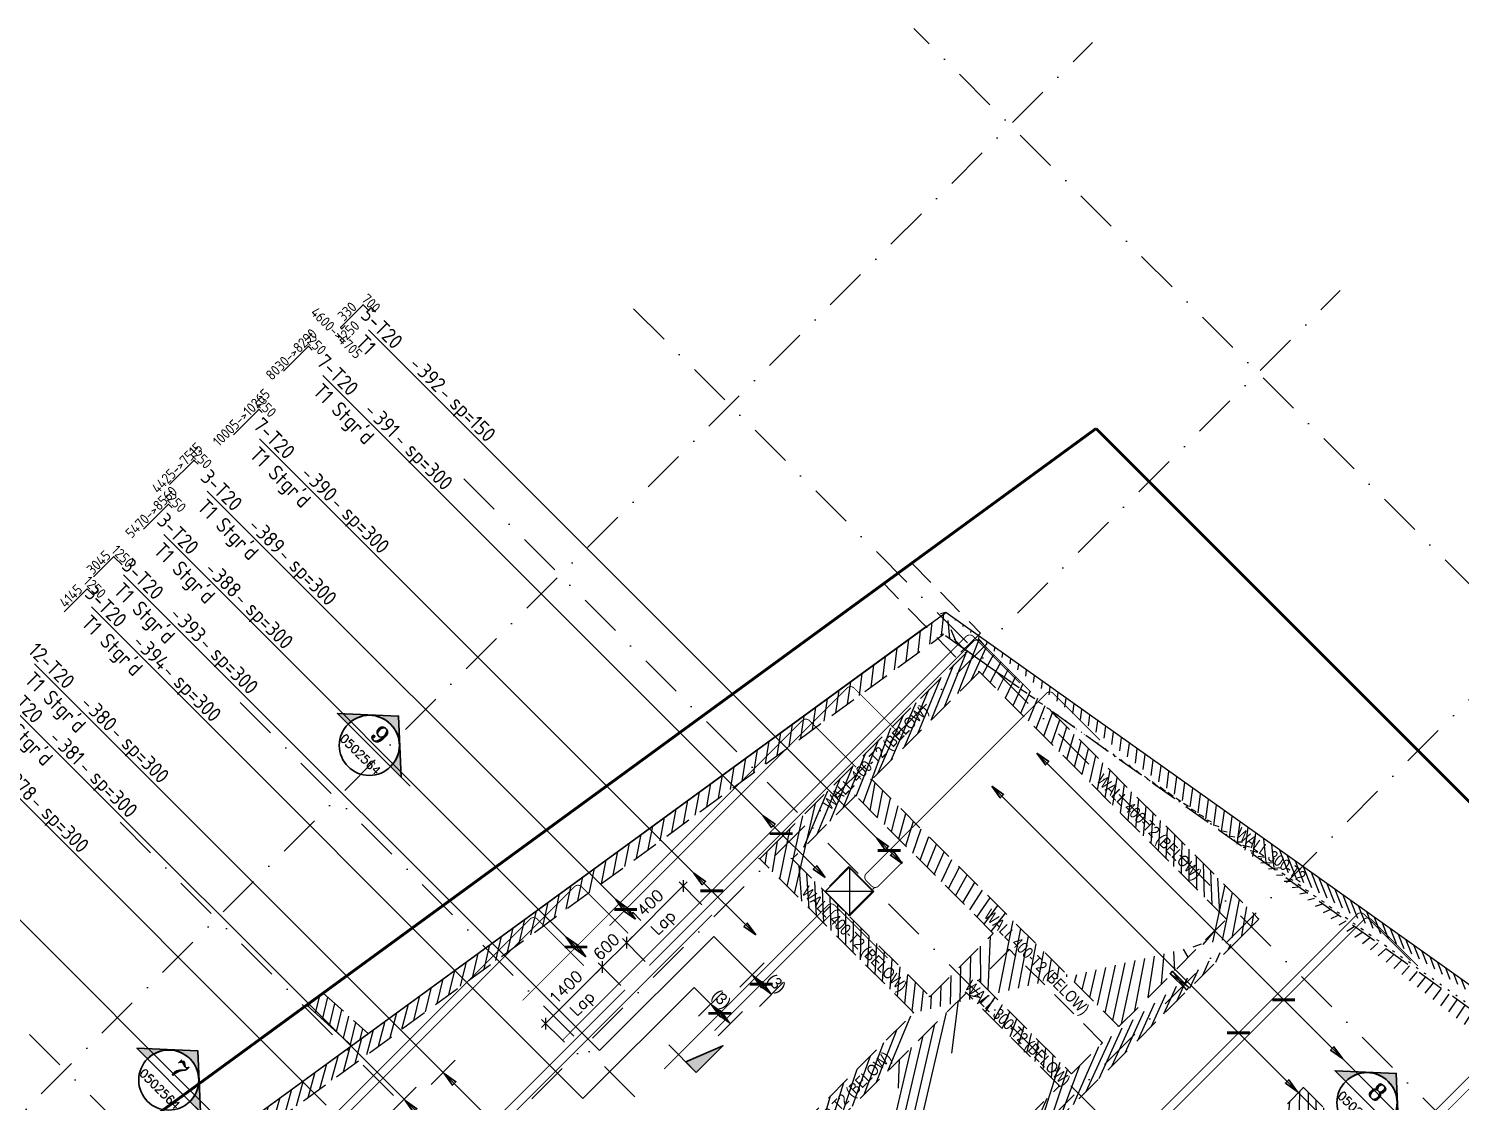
# Model space of a CAD drawing. Extents: x 660761725 to 1323371458, y 2734871439 to 5470067957.
# Drawn here: x 661628875 to 661653895, y 2735074657 to 2735093403 of the extents above; entities that cross this region are included whole.
import ezdxf
from ezdxf.enums import TextEntityAlignment as Align

# ---------------------------------------------------------------- set-up
doc = ezdxf.new("R2010")
doc.units = 0
for name, pattern in [('AXES', [1.95, 1.2, -0.25, 0.25, -0.25]), ('CENTER2', [28.575000000000003, 19.05, -3.175, 3.175, -3.175]), ('Hidden', [714.375, 476.25, -238.125]), ('sbp_axis_short', [10, 5, -2.5, 0, -2.5])]:
    doc.linetypes.add(name, pattern=pattern)
doc.layers.add('A-DETL', color=5, linetype='Continuous', lineweight=9, true_color=0x0000ff)
for name, color, linetype, lineweight in [('A-FLOR-PATT', 7, 'Continuous', 15), ('A-GENM', 7, 'Continuous', 9), ('A-ROOF', 7, 'Continuous', 15), ('A-WALL', 7, 'Continuous', 15), ('A-WALL-IDEN', 7, 'Continuous', 9), ('S-GRID', 7, 'Continuous', 9), ('S-MATCH LNE', 5, 'CENTER2', 40)]:
    doc.layers.add(name, color=color, linetype=linetype, lineweight=lineweight)
for name, color, linetype in [('S-AXIS', 20, 'AXES'), ('S-RBAR-T16', 201, 'Continuous'), ('S-RBAR-T20', 10, 'Continuous'), ('S-RDIMO', 8, 'Continuous'), ('S-RSYMB', 7, 'Continuous'), ('S-SCEL-INDT', 222, 'Continuous'), ('S-SIMPLETEXT', 7, 'Continuous'), ('S-TXT', 3, 'Continuous')]:
    doc.layers.add(name, color=color, linetype=linetype)
doc.styles.add('Arial Narrow_1', font='ARIALN.TTF', dxfattribs={"height": 199.9999999999998})
doc.styles.add('ARMACAD', font='isocp.shx')
doc.styles.add('ROMANS', font='romans.shx')
doc.styles.add('ROMANT', font='romant')
doc.dimstyles.new('S-DIMI-100', dxfattribs={"dimscale": 100, "dimtxt": 2, "dimasz": 1.5, "dimexe": 1, "dimexo": 1, "dimgap": 1, "dimtad": 1, "dimdec": 0, "dimzin": 12, "dimdsep": 46, "dimtxsty": 'ROMANS', "dimblk": 'ARCHTICK', "dimcen": 0.09, "dimdle": 1, "dimclrd": 8, "dimclre": 8, "dimclrt": 4, "dimadec": 0, "dimazin": 3, "dimtfac": 1, "dimtdec": 0, "dimtix": 1, "dimtmove": 1, "dimatfit": 3, "dimtolj": 1, "dimtzin": 0, "dimarcsym": 0})
pattern_1 = [(74.99999999999999, (0, 0), (-153.3407249233896, 41.08752341002518), [])]

# ---------------------------------------------------------------- blocks, each defined once
blk = doc.blocks.new('I am… All Range.')
at = {"layer": 'S-GRID', "color": 8, "linetype": 'sbp_axis_short', "lineweight": 13, "ltscale": 150}
for p, q in [((662699205.5044558, 2734567163.969937), (662676662.055647, 2734589707.418746)), ((662613679.1571203, 2734523360.248725), (662679782.7279356, 2734589463.81954)), ((662618010.1861551, 2734519029.21969), (662684113.7569702, 2734585132.790505)), ((662671765.3411871, 2734584810.704287), (662694307.7183684, 2734562268.327105)), ((662668795.4927062, 2734581840.855805), (662691337.8698875, 2734559298.478624)), ((662622712.44625, 2734514326.959595), (662688816.0170653, 2734580430.53041)), ((662664888.7277402, 2734577934.090839), (662687431.1831487, 2734555391.635431)), ((662662792.38458, 2734575837.747679), (662685335.3221155, 2734553295.930852)), ((662660147.2208296, 2734573192.583929), (662682689.8586049, 2734550649.946153))]:
    blk.add_line(p, q, dxfattribs=at)
blk = doc.blocks.new('*U1143')
at = {"layer": 'S-SCEL-INDT'}
h = blk.add_hatch(color=256, dxfattribs=at)
edge = h.paths.add_edge_path()
edge.add_line((7.000001906104444, 2.263283386128023e-05), (10.50000190576247, 3.394924715394154e-05))
edge.add_line((10.50000190576247, 3.394924715394154e-05), (-2.921335544670001e-05, 9.624999999075953))
edge.add_line((-2.921335544670001e-05, 9.624999999075953), (-10.49999809220753, -3.394923260202631e-05))
edge.add_line((-10.49999809220753, -3.394923260202631e-05), (-6.999998092549504, -2.263281203340739e-05))
edge.add_arc((1.90677747013979e-06, 1.091277068709939e-11), 6.999999999363562, 0.00018525217620890544, 180.0001852521762, ccw=False)
at = {"layer": 'S-SCEL-INDT', "color": 2, "linetype": 'Continuous'}
blk.add_line((-6.999999999228748, 4.272327350918204e-05), (6.999999999228748, -4.272327350918204e-05), dxfattribs=at)
at = {"layer": 'S-SCEL-INDT'}
blk.add_line((13.40845287412958, 4.901550710201263e-05), (7.000001906104444, 2.263283386128023e-05), dxfattribs=at)
blk.add_lwpolyline([(7.000001906104444, 2.263283386128023e-05), (10.50000190576247, 3.394924715394154e-05), (-2.921335544670001e-05, 9.624999999075953), (-10.49999809220753, -3.394923260202631e-05), (-6.999998092549504, -2.263281203340739e-05, -0.9999999999999999)], format="xyb", close=True, dxfattribs=at)
for centre, radius in [((0, 0), 6.999999999370188), ((0, -1.906788384076208e-06), 6.99999999936)]:
    blk.add_circle(centre, radius, dxfattribs=at)
at = {"layer": 'S-SCEL-INDT', "linetype": 'Continuous', "style": 'ROMANT', "flags": 8}
for rotation, p in [(359.9998251523294, (-9.533905540592968e-07, 3.499999999687137)), (0.0001748476705820678, (9.533905540592968e-07, 3.499943417606119))]:
    blk.add_attdef('01', text='', height=4, rotation=rotation, dxfattribs=at).set_placement(p, align=Align.MIDDLE_CENTER)
at = {"layer": 'S-SCEL-INDT', "color": 3, "linetype": 'Continuous', "style": 'ROMANS', "flags": 8}
for rotation, p in [(359.9998251523294, (0, -2.974065839854546)), (0.0001748476705820678, (0, -2.97412474701559))]:
    blk.add_attdef('-', text='', height=2, rotation=rotation, dxfattribs=at).set_placement(p, align=Align.MIDDLE_CENTER)
blk = doc.blocks.new('*U1141')
at = {"layer": 'S-SCEL-INDT'}
blk.add_line((-1.598034076772778e-05, -9.017526509425661), (-4.236298395894313e-05, 0), dxfattribs=at)
blk.add_lwpolyline([(-1.598034251388655e-05, -9.017526509426535), (-2.729673832266011e-05, -5.517526509764139), (8.74998401881464, -9.017498218424205), (-1.598034251388655e-05, -9.017526509426535)], dxfattribs=at)
blk.add_solid([(8.749984018815223, -9.017498218424496), (-1.598034076772778e-05, -9.017526509423043), (4.374978361036412, -7.267512364094754), (-2.729674239717861e-05, -5.517526509763265)], dxfattribs=at)
blk = doc.blocks.new('I am… Limitless.')
at = {"layer": 'S-SCEL-INDT'}
for p, xscale, yscale, zscale, rotation in [((662399198.5968269, 2734580797.873741), 75.00000000000097, 75.00000000000097, 75.00000000000097, 135.000370696447), ((662385171.0193509, 2734571946.78898), 75.00000000000088, 75.00000000000088, 75.00000000000088, 45.05050549450826)]:
    blk.add_blockref('*U1141', p, dxfattribs=dict(at, xscale=xscale, yscale=yscale, zscale=zscale, rotation=rotation))
at = {"layer": 'S-TXT', "color": 134}
ref = blk.add_blockref('*U1143', (662379935.8578038, 2734577182.791671), dxfattribs=dict(at, xscale=75.00000000000004, yscale=75.00000000000004, zscale=75.00000000000004, rotation=314.9998012006552))
ref.add_attrib('-', '0502564', dxfattribs={"layer": 'S-SCEL-INDT', "color": 3, "linetype": 'Continuous', "height": 150, "rotation": 314.9999734367988, "style": 'ROMANS'}).set_placement((662379778.1304733, 2734577025.065435), align=Align.MIDDLE_CENTER)
ref.add_attrib('01', '9', dxfattribs={"layer": 'S-SCEL-INDT', "linetype": 'Continuous', "height": 300.0000000000001, "rotation": 314.9999734367988, "style": 'ROMANT'}).set_placement((662380121.4710279, 2734577368.403505), align=Align.MIDDLE_CENTER)
ref = blk.add_blockref('*U1143', (662376430.3673108, 2734571333.420897), dxfattribs=dict(at, xscale=75.00000000000004, yscale=75.00000000000004, zscale=75.00000000000004, rotation=314.9491280640432))
ref.add_attrib('-', '0502564', dxfattribs={"layer": 'S-SCEL-INDT', "color": 3, "linetype": 'Continuous', "height": 150, "rotation": 314.949299896813, "style": 'ROMANS'}).set_placement((662376272.5005469, 2734571175.834219), align=Align.MIDDLE_CENTER)
ref.add_attrib('01', '7', dxfattribs={"layer": 'S-SCEL-INDT', "linetype": 'Continuous', "height": 300.0000000000001, "rotation": 314.949299896813, "style": 'ROMANT'}).set_placement((662376616.14462, 2734571518.8685), align=Align.MIDDLE_CENTER)
ref = blk.add_blockref('*U1143', (662397370.128556, 2734570939.46886), dxfattribs=dict(at, xscale=75.00000000000004, yscale=75.00000000000004, zscale=75.00000000000004, rotation=314.9998012006552))
ref.add_attrib('-', '0502564', dxfattribs={"layer": 'S-SCEL-INDT', "color": 3, "linetype": 'Continuous', "height": 150, "rotation": 314.9999734367988, "style": 'ROMANS'}).set_placement((662397212.4012254, 2734570781.742625), align=Align.MIDDLE_CENTER)
ref.add_attrib('01', '8', dxfattribs={"layer": 'S-SCEL-INDT', "linetype": 'Continuous', "height": 300.0000000000001, "rotation": 314.9999734367988, "style": 'ROMANT'}).set_placement((662397555.74178, 2734571125.080695), align=Align.MIDDLE_CENTER)
blk = doc.blocks.new('I am… Atomic.')
at = {"layer": 'A-FLOR-PATT', "transparency": 33554600}
h = blk.add_hatch(dxfattribs=at)
h.set_pattern_fill('ANSI31', color=8, scale=50, angle=30, style=0)
h.set_pattern_definition(pattern_1)
edge = h.paths.add_edge_path()
edge.add_line((662389967.6433319, 2734579123.010657), (662390007.8012236, 2734579503.468677))
edge.add_line((662342114.705975, 2734544592.546931), (662390007.8012234, 2734579503.468677))
edge.add_line((662363195.8073889, 2734559608.047176), (662389967.7690635, 2734579123.040917))
edge.add_line((662362417.6524743, 2734559040.823584), (662363719.8899552, 2734559990.06879))
edge.add_line((662346720.4841449, 2734547598.623516), (662362783.6519626, 2734559307.613063))
edge.add_line((662345821.5310795, 2734546943.346041), (662347578.010761, 2734548223.703842))
edge.add_line((662342292.6126368, 2734544370.997322), (662346307.4227723, 2734547297.529027))
edge.add_line((662325865.2845687, 2734528370.671522), (662342114.6925843, 2734544592.5523))
edge.add_line((662340490.7204528, 2734542572.157625), (662342149.9785906, 2734544228.604904))
edge.add_line((662339422.0417168, 2734541505.28928), (662341320.3495216, 2734543400.381265))
edge.add_line((662336597.6306283, 2734538685.662872), (662340136.8031961, 2734542218.839921))
edge.add_line((662332705.8949801, 2734534800.520002), (662336243.7133716, 2734538332.345168))
edge.add_line((662332253.0745114, 2734534348.466631), (662332782.9359009, 2734534877.430412))
edge.add_line((662326312.3910785, 2734528417.846987), (662332351.9776915, 2734534447.202265))
edge.add_line((662325865.2845687, 2734528370.671522), (662326312.3910785, 2734528417.846987))
h = blk.add_hatch(dxfattribs=at)
h.set_pattern_fill('ANSI31', color=8, scale=50, angle=30, style=0)
h.set_pattern_definition(pattern_1)
edge = h.paths.add_edge_path()
edge.add_line((662389967.6433319, 2734579123.010657), (662390007.8012236, 2734579503.468677))
edge.add_line((662390178.8400514, 2734578972.951882), (662393574.2351673, 2734576558.543434))
edge.add_line((662390389.9110394, 2734578822.862847), (662389967.7690635, 2734579123.040917))
edge.add_line((662401600.1085552, 2734571260.373601), (662390007.8012234, 2734579503.468677))
edge.add_line((662401045.2346829, 2734570742.112331), (662400996.5411683, 2734571280.666277))
edge.add_line((662400996.5411683, 2734571280.666277), (662391834.41239, 2734577795.702194))
edge.add_line((662401631.7932035, 2734570909.939), (662401600.1085552, 2734571260.373601))
edge.add_line((662398386.0115408, 2734568087.393885), (662401045.2346829, 2734570742.112331))
edge.add_line((662378065.801715, 2734545768.423274), (662383150.2610395, 2734551353.010825))
edge.add_line((662383150.2610395, 2734551353.010825), (662388234.7203641, 2734556937.598375))
edge.add_line((662388234.7203641, 2734556937.598375), (662393319.1796887, 2734562522.185926))
edge.add_line((662393319.1796887, 2734562522.185926), (662398403.6390133, 2734568106.773477))
edge.add_line((662377177.0145457, 2734544792.211362), (662378389.7704264, 2734546124.258873))
edge.add_line((662345219.5168241, 2734509691.243385), (662350637.7770958, 2734515642.46591))
edge.add_line((662350637.7770958, 2734515642.46591), (662356056.0373675, 2734521593.688435))
edge.add_line((662356056.0373675, 2734521593.688435), (662361474.2976393, 2734527544.91096))
edge.add_line((662361474.2976393, 2734527544.91096), (662366892.5579109, 2734533496.133485))
edge.add_line((662366892.5579109, 2734533496.133485), (662372310.8181826, 2734539447.35601))
edge.add_line((662372310.8181826, 2734539447.35601), (662377729.0784543, 2734545398.578536))
edge.add_line((662345267.5598451, 2734509156.384884), (662400082.3408674, 2734569362.972085))
edge.add_line((662401418.6805061, 2734570690.601139), (662400941.3227103, 2734570214.051982))
edge.add_line((662400082.3408674, 2734569362.972085), (662401631.7932035, 2734570909.939))
h = blk.add_hatch(dxfattribs=at)
h.set_pattern_fill('ANSI31', color=8, scale=50, angle=30, style=0)
h.set_pattern_definition(pattern_1)
h.paths.add_polyline_path([(662390598.7475477, 2734578465.579719), (662388715.9077953, 2734576585.929477), (662393033.5280749, 2734572268.306242), (662394916.3678274, 2734574147.956483)], flags=16)
h.paths.add_polyline_path([(662390839.3164489, 2734573896.731206), (662388432.7739979, 2734576303.275305), (662387325.0130155, 2734575197.390858), (662389731.5554665, 2734572790.846759)], flags=16)
h.paths.add_polyline_path([(662390368.5953544, 2734572861.041639), (662386723.2477131, 2734569221.869177), (662388351.2029004, 2734567593.912876), (662391996.5505418, 2734571233.085337)], flags=16)
edge = h.paths.add_edge_path()
edge.add_line((662387041.8903742, 2734575480.513693), (662390592.252198, 2734579033.96361))
edge.add_line((662390595.7468959, 2734579030.091289), (662391834.41239, 2734577795.702194))
edge.add_line((662387041.8903742, 2734575480.513693), (662386758.7565768, 2734575197.859521))
edge.add_line((662389448.4216691, 2734572508.192587), (662386758.7565768, 2734575197.859521))
edge.add_line((662388351.1917443, 2734567028.135869), (662386156.9912745, 2734569222.337841))
edge.add_line((662386156.9912745, 2734569222.337841), (662386440.1250719, 2734569504.992013))
edge.add_line((662386440.1250719, 2734569504.992013), (662389448.4216691, 2734572508.192587))
edge.add_line((662395199.4904686, 2734573864.833648), (662388634.3255417, 2734567310.790041))
edge.add_line((662388351.1917443, 2734567028.135869), (662388634.3255417, 2734567310.790041))
edge.add_line((662390580.9457026, 2734573073.032268), (662392208.9008899, 2734571445.075966))
edge.add_line((662392208.9008899, 2734571445.075966), (662392750.3942775, 2734571985.65207))
edge.add_line((662395199.4904686, 2734573864.833648), (662395482.624266, 2734574147.48782))
edge.add_line((662391834.41239, 2734577795.702194), (662395482.624266, 2734574147.48782))
edge.add_line((662392750.3942775, 2734571985.65207), (662391122.4390903, 2734573613.608371))
h = blk.add_hatch(dxfattribs=at)
h.set_pattern_fill('ANSI31', color=8, scale=50, angle=30, style=0)
h.set_pattern_definition(pattern_1)
h.paths.add_polyline_path([(662379129.8428366, 2734572854.771638), (662378841.1105785, 2734572643.884321), (662379625.867961, 2734571935.721013), (662379914.8579589, 2734572146.375746)])
h.paths.add_polyline_path([(662407967.0689715, 2734567385.984937), (662407536.2223183, 2734567816.83159), (662398987.1276885, 2734559064.274018), (662393889.4056096, 2734562560.874372), (662393685.5193458, 2734562336.933021), (662399210.0475222, 2734558547.58027)])
h = blk.add_hatch(dxfattribs=at)
h.set_pattern_fill('ANSI31', color=8, scale=50, angle=30, style=0)
h.set_pattern_definition(pattern_1)
h.paths.add_polyline_path([(662391838.9616344, 2734566220.785015), (662393891.6007832, 2734564168.144461), (662396404.4132351, 2734566676.700235), (662394351.7740862, 2734568729.340789)], flags=16)
h.paths.add_polyline_path([(662394564.1244342, 2734568941.331419), (662396616.7635832, 2734566888.690864), (662398315.5663675, 2734568584.615895), (662396262.9272186, 2734570637.256449)], flags=16)
edge = h.paths.add_edge_path()
edge.add_line((662390201.7467188, 2734565152.109394), (662395979.8045774, 2734570920.379284))
edge.add_line((662390201.7467188, 2734565152.109394), (662390484.86936, 2734564868.986558))
edge.add_line((662391626.6112863, 2734566008.794386), (662390484.86936, 2734564868.986558))
edge.add_line((662393679.2504352, 2734563956.153832), (662391626.6112863, 2734566008.794386))
edge.add_line((662392820.6423062, 2734563099.000176), (662393679.2504352, 2734563956.153832))
edge.add_line((662392820.6423062, 2734563099.000176), (662393103.7649475, 2734562815.877341))
edge.add_line((662393962.3730764, 2734563673.030997), (662393103.7649475, 2734562815.877341))
edge.add_line((662398403.6390133, 2734568106.773477), (662394174.7234246, 2734563885.021626))
edge.add_line((662394175.6151698, 2734563884.12988), (662393963.2648216, 2734563672.139251))
edge.add_line((662398596.61022, 2734568301.791482), (662398773.3078362, 2734568474.034104))
edge.add_line((662398882.7145513, 2734568583.255486), (662398773.3078362, 2734568474.034104))
edge.add_line((662396262.9383746, 2734571203.033456), (662398882.7145513, 2734568583.255486))
edge.add_line((662395979.8045774, 2734570920.379284), (662396262.9383746, 2734571203.033456))
edge.add_line((662398411.2648572, 2734568112.604423), (662398595.7218189, 2734568302.681889))
at = {"layer": 'A-DETL', "color": 8, "linetype": 'Hidden', "lineweight": 9}
for p, q in [((662363195.8073889, 2734559608.047176), (662389967.7690635, 2734579123.040917)), ((662389967.6433319, 2734579123.010657), (662389919.3195813, 2734579111.380624)), ((662390389.9110394, 2734578822.862847), (662389967.7690635, 2734579123.040917)), ((662390592.252198, 2734579033.96361), (662390561.8434571, 2734579023.801381)), ((662390592.252198, 2734579033.96361), (662390577.8165231, 2734579039.74738)), ((662390672.3216735, 2734578945.242155), (662390592.252198, 2734579033.96361)), ((662387041.8903742, 2734575480.513693), (662390389.9110394, 2734578822.862847)), ((662390345.7961742, 2734578808.120199), (662390389.9110394, 2734578822.862847)), ((662390598.7475477, 2734578465.579719), (662388715.9077953, 2734576585.929477)), ((662390598.7475477, 2734578465.579719), (662390577.8052076, 2734578473.970437)), ((662394916.3678274, 2734574147.956483), (662390598.7475477, 2734578465.579719)), ((662400996.5411683, 2734571280.666277), (662391834.41239, 2734577795.702194)), ((662391834.41239, 2734577795.702194), (662391950.5722613, 2734577666.990563)), ((662391834.41239, 2734577795.702194), (662395482.624266, 2734574147.48782)), ((662388694.9647131, 2734576594.320492), (662388715.9077953, 2734576585.929477)), ((662388715.9077953, 2734576585.929477), (662393033.5280749, 2734572268.306242)), ((662388432.7739979, 2734576303.275305), (662387325.0130155, 2734575197.390858)), ((662388432.7739979, 2734576303.275305), (662388411.8308041, 2734576311.666365)), ((662390839.3164489, 2734573896.731206), (662388432.7739979, 2734576303.275305)), ((662387041.8903742, 2734575480.513693), (662386758.7565768, 2734575197.859521)), ((662386758.7565768, 2734575197.859521), (662386737.8128828, 2734575206.250782)), ((662389448.4216691, 2734572508.192587), (662386758.7565768, 2734575197.859521)), ((662387325.0130155, 2734575197.390858), (662387304.0693852, 2734575205.782093)), ((662387325.0130155, 2734575197.390858), (662389731.5554665, 2734572790.846759)), ((662388311.1330523, 2734575061.079509), (662387886.9457616, 2734574636.892551)), ((662388322.3579613, 2734575049.835546), (662388311.1330523, 2734575061.079509)), ((662388327.2305962, 2734575054.629898), (662388311.1330523, 2734575061.079509)), ((662387886.9457616, 2734574636.892551), (662388310.4308417, 2734574212.68864)), ((662387886.9457616, 2734574636.892551), (662387902.5299001, 2734574630.64864)), ((662388310.4308417, 2734574212.68864), (662388315.4251586, 2734574217.682953)), ((662388327.0968033, 2734574206.011288), (662388310.4308417, 2734574212.68864)), ((662393033.5280749, 2734572268.306242), (662394916.3678274, 2734574147.956483)), ((662394916.3678274, 2734574147.956483), (662394895.4247582, 2734574156.347494)), ((662395199.4904686, 2734573864.833648), (662395482.624266, 2734574147.48782)), ((662395482.624266, 2734574147.48782), (662395461.6812607, 2734574155.878805)), ((662395199.4904686, 2734573864.833648), (662388634.3255417, 2734567310.790041)), ((662389731.5554665, 2734572790.846759), (662390839.3164489, 2734573896.731206)), ((662390839.3164489, 2734573896.731206), (662390818.3728489, 2734573905.122429)), ((662391122.4390903, 2734573613.608371), (662390580.9457026, 2734573073.032268)), ((662391101.4954424, 2734573621.999613), (662391122.4390903, 2734573613.608371)), ((662392750.3942775, 2734571985.65207), (662391122.4390903, 2734573613.608371)), ((662390560.0018413, 2734573081.423595), (662390580.9457026, 2734573073.032268)), ((662390580.9457026, 2734573073.032268), (662392208.9008899, 2734571445.075966)), ((662393931.5250624, 2734573192.526183), (662394213.8484492, 2734572909.723576)), ((662394256.0502219, 2734572952.30488), (662393931.7856586, 2734573192.335293)), ((662394256.310818, 2734572952.11399), (662393973.9874312, 2734573234.916597)), ((662394093.8177537, 2734573072.455902), (662393974.1420084, 2734573234.691609)), ((662394213.6938721, 2734572909.948564), (662394094.0181268, 2734573072.184271)), ((662390368.5953544, 2734572861.041639), (662386723.2477131, 2734569221.869177)), ((662390368.5953544, 2734572861.041639), (662390347.6514096, 2734572869.433)), ((662391996.5505418, 2734571233.085337), (662390368.5953544, 2734572861.041639)), ((662389731.5554665, 2734572790.846759), (662389710.6114299, 2734572799.238157)), ((662386440.1250719, 2734569504.992013), (662389448.4216691, 2734572508.192587)), ((662389427.477521, 2734572516.58403), (662389448.4216691, 2734572508.192587)), ((662393033.5280749, 2734572268.306242), (662393012.5842638, 2734572276.697549)), ((662392208.9008899, 2734571445.075966), (662392750.3942775, 2734571985.65207)), ((662392729.4503548, 2734571994.043422), (662392750.3942775, 2734571985.65207)), ((662392208.9008899, 2734571445.075966), (662392187.9567537, 2734571453.467403)), ((662388351.2029004, 2734567593.912876), (662391996.5505418, 2734571233.085337)), ((662391975.606322, 2734571241.476808), (662391996.5505418, 2734571233.085337)), ((662395979.8045774, 2734570920.379284), (662396262.9383746, 2734571203.033456)), ((662396241.994628, 2734571211.424737), (662396262.9383746, 2734571203.033456)), ((662396262.9383746, 2734571203.033456), (662398882.7145513, 2734568583.255486))]:
    blk.add_line(p, q, dxfattribs=at)
at = {"layer": 'A-DETL', "linetype": 'Hidden', "lineweight": 9}
for p, q in [((662393931.5468823, 2734573192.512042), (662393973.9656113, 2734573234.930738)), ((662394213.8702691, 2734572909.709435), (662394256.2889981, 2734572952.12813)), ((662394213.8702691, 2734572909.709435), (662394256.2889981, 2734572952.12813)), ((662394235.0796336, 2734572930.918783), (662394234.7673159, 2734572931.043915)), ((662394235.0796336, 2734572930.918783), (662394236.426416, 2734572930.379183))]:
    blk.add_line(p, q, dxfattribs=at)
at = {"layer": 'A-DETL', "color": 8, "linetype": 'Hidden', "lineweight": 9}
for points in [[(662389415.5158564, 2734580367.330157), (662390614.7641478, 2734579143.749458), (662390184.5302789, 2734578725.533085), (662388925.8892986, 2734580009.711539)], [(662379129.8428367, 2734572854.771638), (662379916.0189761, 2734572145.328047)]]:
    blk.add_lwpolyline(points, dxfattribs=at)
for centre, major_axis, ratio, start_param, end_param in [((662393952.7562468, 2734573213.72139), (21.2311843608287, 21.19520725620868), 0.04445437008950043, 2.1710922095511, 3.160656993876222), ((662393952.7562468, 2734573213.72139), (21.23118436085985, 21.19520725624324), 0.04445437008900811, 3.160656993867411, 6.283185307178527), ((662393952.7562468, 2734573213.72139), (21.2311843609215, 21.19520725623237), 0.04445437009009007, 0.05667776648366818, 0.9705004440239036), ((662394235.0796336, 2734572930.918783), (21.23118436080762, 21.19520725626047), 0.0444543700912432, 2.907606343632819, 3.160656993829649), ((662394235.0796336, 2734572930.918783), (21.23118436087368, 21.19520725623725), 0.04445437009120011, 3.160656993876969, 6.283185307148917), ((662394235.0796336, 2734572930.918783), (21.23118436092627, 21.19520725623817), 0.04445437008888063, 0.06469004619195395, 0.2339863099535608)]:
    blk.add_ellipse(centre, major_axis=major_axis, ratio=ratio, start_param=start_param, end_param=end_param, dxfattribs=at)
at = {"layer": 'A-GENM', "color": 8}
for points in [[(662388327.2305962, 2734575054.629898), (662388327.2138625, 2734574205.964387)], [(662388751.914558, 2734574629.945645), (662387902.5299001, 2734574630.64864)]]:
    blk.add_lwpolyline(points, dxfattribs=at)
at = {"layer": 'A-ROOF', "color": 8, "lineweight": 13}
for p, q in [((662389966.2091329, 2734579493.458746), (662390007.6754917, 2734579503.438417)), ((662401600.1085552, 2734571260.373601), (662390007.8012234, 2734579503.468677)), ((662389680.6962347, 2734579264.969228), (662342118.9841868, 2734544586.677794)), ((662387902.5299001, 2734574630.64864), (662388327.2305962, 2734575054.629898)), ((662388734.6181326, 2734574636.875597), (662388322.392976, 2734575049.800472)), ((662388327.2305962, 2734575054.629898), (662388751.914558, 2734574629.945645)), ((662388327.2138621, 2734574205.964387), (662387902.5299001, 2734574630.64864)), ((662388315.4602314, 2734574217.718026), (662388734.6181326, 2734574636.875597)), ((662388751.914558, 2734574629.945645), (662388327.2138621, 2734574205.964387)), ((662388751.914558, 2734574629.945645), (662388734.6181326, 2734574636.875597))]:
    blk.add_line(p, q, dxfattribs=at)
blk.add_lwpolyline([(662378841.1105785, 2734572643.884321), (662379627.0622216, 2734571934.643315)], dxfattribs=at)
at = {"layer": 'A-WALL', "color": 8, "lineweight": 13}
for p, q in [((662342114.705975, 2734544592.546931), (662390007.8012234, 2734579503.468677)), ((662390007.6754918, 2734579503.438417), (662389917.7598916, 2734579481.798512))]:
    blk.add_line(p, q, dxfattribs=at)
at = {"layer": 'S-MATCH LNE', "ltscale": 50, "const_width": 50}
for points in [[(662361713.0110677, 2734560133.682059), (662392634.5624754, 2734582718.491432)], [(662392634.5624754, 2734582718.491432), (662410357.5035155, 2734564995.550393)]]:
    blk.add_lwpolyline(points, dxfattribs=at)
at = {"layer": 'A-WALL-IDEN', "color": 8, "char_height": 199.9999999999998, "attachment_point": 1, "style": 'Arial Narrow_1'}
for s, insert, width, rotation in [('WALL 400-T2 (BELOW)', (662387842.4212717, 2734576179.910843), 3070.463124999997, 45.00000000000009), ('WALL 400-T2 (BELOW)', (662392766.9242504, 2734576699.614223), 3070.463124999997, 314.99999999999983), ('WALL 300-T2', (662395172.6044979, 2734575759.863801), 1771.729374999998, 324.5840065665538), ('WALL 400-T2 (BELOW)', (662387615.9619447, 2734574744.153378), 3070.463124999997, 314.99999999999983), ('WALL 400-T2 (BELOW)', (662390801.6558517, 2734574337.389121), 3070.463124999997, 315.0000000000053), ('WALL 300-T2 (BELOW)', (662390469.7319992, 2734573092.464851), 3070.463124999997, 314.9999999999999), ('WALL 400-T2 (BELOW)', (662387194.9907339, 2734570112.629512), 3070.463124999997, 45.00000000000009)]:
    blk.add_mtext(s, dxfattribs=dict(at, insert=insert, width=width, rotation=rotation))
blk = doc.blocks.new('_ARCHTICK')
at = {"color": 0, "linetype": 'ByBlock', "const_width": 0.15}
blk.add_lwpolyline([(-0.5, -0.5), (0.5, 0.5)], dxfattribs=at)
blk = doc.blocks.new('*D308')
at = {"layer": 'S-RBAR-T16', "color": 8, "lineweight": -2, "transparency": 16777216}
for p, q in [((661640384.3089411, 2735078490.985045), (661639252.937746, 2735077359.614422)), ((661640640.6857097, 2735078093.186755), (661640242.8875848, 2735078490.985081)), ((661639650.7361574, 2735077103.237201), (661639252.9377817, 2735077501.035778))]:
    blk.add_line(p, q, dxfattribs=at)
at = {"layer": 'S-RBAR-T16', "color": 8, "lineweight": -2, "transparency": 16777216, "xscale": 150, "yscale": 150, "zscale": 150}
for p, rotation in [((661640313.5982451, 2735078420.274384), 44.99998551083341), ((661639323.648442, 2735077430.325082), 224.9999855108334)]:
    blk.add_blockref('_ARCHTICK', p, dxfattribs=dict(at, rotation=rotation))
at = {"layer": 'S-RBAR-T16', "color": 4, "transparency": 16777216, "char_height": 200, "attachment_point": 5, "rotation": 44.999985510833376, "style": 'ROMANS'}
for s, insert in [('\\A1;1400', (661639677.2020236, 2735078066.721126)), ('\\A1;Lap', (661639983.6148846, 2735077760.308109))]:
    blk.add_mtext(s, dxfattribs=dict(at, insert=insert))
blk = doc.blocks.new('*D309')
at = {"layer": 'S-RBAR-T16', "color": 8, "lineweight": -2, "transparency": 16777216}
for p, q in [((661638970.0952585, 2735077076.771485), (661637838.7241673, 2735075945.400966)), ((661639226.4720899, 2735076678.973132), (661638828.6739023, 2735077076.771521)), ((661638236.5226415, 2735075689.023683), (661637838.7242031, 2735076086.822322))]:
    blk.add_line(p, q, dxfattribs=at)
at = {"layer": 'S-RBAR-T16', "color": 8, "lineweight": -2, "transparency": 16777216, "xscale": 150, "yscale": 150, "zscale": 150}
for p, rotation in [((661638899.3845625, 2735077006.060825), 44.99998551083341), ((661637909.4348633, 2735076016.111627), 224.9999855108334)]:
    blk.add_blockref('_ARCHTICK', p, dxfattribs=dict(at, rotation=rotation))
at = {"layer": 'S-RBAR-T16', "color": 4, "transparency": 16777216, "char_height": 200, "attachment_point": 5, "rotation": 44.999985510833376, "style": 'ROMANS'}
for s, insert in [('\\A1;1400', (661638262.9883931, 2735076652.507618)), ('\\A1;Lap', (661638569.401254, 2735076346.094601))]:
    blk.add_mtext(s, dxfattribs=dict(at, insert=insert))
blk = doc.blocks.new('*D310')
at = {"layer": 'S-RBAR-T16', "color": 8, "lineweight": -2, "transparency": 16777216}
for p, q in [((661639650.7361574, 2735077103.237201), (661639252.9378898, 2735077501.03567)), ((661639323.64855, 2735077430.324974), (661639429.7145941, 2735077536.390965)), ((661639323.64855, 2735077430.324974), (661638899.3843744, 2735077006.061013)), ((661638899.3843744, 2735077006.061013), (661638793.3183303, 2735076899.995023)), ((661639226.4720899, 2735076678.973132), (661638828.6737142, 2735077076.771709))]:
    blk.add_line(p, q, dxfattribs=at)
at = {"layer": 'S-RBAR-T16', "color": 8, "lineweight": -2, "transparency": 16777216, "xscale": 150, "yscale": 150, "zscale": 150}
for p, rotation in [((661639323.64855, 2735077430.324974), 224.9999855108334), ((661638899.3843744, 2735077006.061013), 44.99998551083338)]:
    blk.add_blockref('_ARCHTICK', p, dxfattribs=dict(at, rotation=rotation))
at = {"layer": 'S-RBAR-T16', "color": 4, "transparency": 16777216, "insert": (661638970.095142, 2735077359.614386), "char_height": 200, "attachment_point": 5, "rotation": 44.999985510833376, "style": 'ROMANS'}
blk.add_mtext('\\A1;600', dxfattribs=at)
blk = doc.blocks.new('cadf_10')
at = {"color": 1}
for p, q in [((-4.158496580606208, 1.201089783226742), (-5.644468778018359, 1.201089783226742)), ((4.158496580606207, 1.201089783226742), (5.644468778018359, 1.201089783226742))]:
    blk.add_line(p, q, dxfattribs=at)
at = {"style": 'ARMACAD'}
for tag, p in [('$COM1', (-10.93526643674234, 2.542619974829577)), ('$COM2', (-9.757982686735758, -5.302973364669228))]:
    blk.add_attdef(tag, text='', height=3.5, dxfattribs=at).set_placement(p, align=Align.BOTTOM_RIGHT)
at = {"color": 1, "style": 'ARMACAD'}
blk.add_attdef('$NUM', text='', height=3.5, dxfattribs=at).set_placement((0, 0), align=Align.CENTER)
blk = doc.blocks.new('CADF_02')
at = {"color": 0}
blk.add_lwpolyline([(0, 0), (2.5, -0.4166666679084301), (2.5, 0.4166666679084301)], close=True, dxfattribs=at)
blk = doc.blocks.new('cadf_03')
at = {"color": 8}
blk.add_lwpolyline([(-3.725290298461914e-09, 2.99999999627471), (3.725290298461914e-09, -3.000000007450581)], dxfattribs=at)
blk.add_blockref('CADF_02', (0.2513523101806641, 0), dxfattribs=at)
blk = doc.blocks.new('cadf_04')
at = {"color": 8, "const_width": 0.5000000000000002}
blk.add_lwpolyline([(1.414213560521603, 1.414213564246893), (-1.414213556796312, -1.414213556796312)], dxfattribs=at)
blk = doc.blocks.new('*U612', base_point=(661632844.9518071, 2735086453.560004))
at = {"layer": 'S-RSYMB'}
blk.add_lwpolyline([(661632589.4980216, 2735086240.429823), (661633013.7025002, 2735086664.634278, -0.4142135623730951), (661633023.6292964, 2735086664.634278), (661633089.4980216, 2735086598.765549)], format="xyb", dxfattribs=at)
at = {"layer": 'S-RSYMB', "style": 'ARMACAD'}
for tag, rotation, p in [('D1', 314.999998410036, (661633137.880941, 2735086713.017191)), ('D0', 44.99999841708208, (661632720.2829834, 2735086533.849333))]:
    blk.add_attdef(tag, text='', height=180, rotation=rotation, dxfattribs=at).set_placement(p, align=Align.MIDDLE_CENTER)
blk = doc.blocks.new('*U613', base_point=(661633417.9628687, 2735087026.571033))
at = {"layer": 'S-RSYMB'}
blk.add_lwpolyline([(661633154.6245526, 2735086804.614171), (661633596.9745806, 2735087246.964175, -0.4142135623730951), (661633604.5248885, 2735087246.964175), (661633654.6245526, 2735087196.864508)], format="xyb", dxfattribs=at)
at = {"layer": 'S-RSYMB', "style": 'ARMACAD'}
for tag, rotation, p in [('D1', 314.9999984058408, (661633710.8920026, 2735087303.231619)), ('D0', 44.99999841399993, (661633294.4822891, 2735087107.106455))]:
    blk.add_attdef(tag, text='', height=180, rotation=rotation, dxfattribs=at).set_placement(p, align=Align.MIDDLE_CENTER)
blk = doc.blocks.new('*U614', base_point=(661634141.7776628, 2735087750.385783))
at = {"layer": 'S-RSYMB'}
blk.add_lwpolyline([(661633883.6382613, 2735087534.249073), (661634314.0234472, 2735087964.634235, -0.4142135623730951), (661634323.1407678, 2735087964.634234), (661634383.6382613, 2735087904.136737)], format="xyb", dxfattribs=at)
at = {"layer": 'S-RSYMB', "style": 'ARMACAD'}
for tag, rotation, p in [('D1', 314.999998410036, (661634434.7067966, 2735088015.702764)), ('D0', 44.99999841725593, (661634017.5135766, 2735087830.758936))]:
    blk.add_attdef(tag, text='', height=180, rotation=rotation, dxfattribs=at).set_placement(p, align=Align.MIDDLE_CENTER)
blk = doc.blocks.new('*U615', base_point=(661635281.8612398, 2735088890.469294))
at = {"layer": 'S-RSYMB'}
blk.add_lwpolyline([(661635122.9544259, 2735088736.636433), (661635071.7006905, 2735088685.3827, -0.4142135623730951), (661635056.9167789, 2735088685.3827), (661635045.5838672, 2735088696.715613, -0.4142135623730951), (661635045.5838675, 2735088711.499525), (661635429.6402527, 2735089095.555889, -0.4142135623730951), (661635444.4241643, 2735089095.555888), (661635542.5220189, 2735088997.458028)], format="xyb", dxfattribs=at)
at = {"layer": 'S-RSYMB', "style": 'ARMACAD'}
for tag, rotation, p in [('D3', 314.9999983974505, (661635574.7903737, 2735089127.824235)), ('D2', 44.99999841839149, (661635156.2947825, 2735088984.844989)), ('D1', 314.9999983295868, (661634969.9330409, 2735088609.731879)), ('D0', 44.99999841018244, (661635178.6448358, 2735088629.692284))]:
    blk.add_attdef(tag, text='', height=180, rotation=rotation, dxfattribs=at).set_placement(p, align=Align.MIDDLE_CENTER)
blk = doc.blocks.new('*U616', base_point=(661630010.6497022, 2735083619.258066))
at = {"layer": 'S-RSYMB'}
blk.add_lwpolyline([(661629789.6428558, 2735083444.689261), (661630134.575161, 2735083789.621548, -0.4142135623730951), (661630154.8802521, 2735083789.621547), (661630289.6428559, 2735083654.858936)], format="xyb", dxfattribs=at)
at = {"layer": 'S-RSYMB', "style": 'ARMACAD'}
for tag, rotation, p in [('D0', 44.99999841705267, (661629880.7917308, 2735083698.472687)), ('D1', 314.9999983894099, (661630303.5788361, 2735083803.557519))]:
    blk.add_attdef(tag, text='', height=180, rotation=rotation, dxfattribs=at).set_placement(p, align=Align.MIDDLE_CENTER)
blk = doc.blocks.new('*U617', base_point=(661630159.6454426, 2735083768.253797))
at = {"layer": 'S-RSYMB'}
blk.add_lwpolyline([(661629917.1533334, 2735083569.632938), (661630311.5306641, 2735083964.010247, -0.4142135623730951), (661630325.3612554, 2735083964.010247), (661630417.1533333, 2735083872.218163)], format="xyb", dxfattribs=at)
at = {"layer": 'S-RSYMB', "style": 'ARMACAD'}
for tag, rotation, p in [('D1', 314.9999983894099, (661630452.5745765, 2735083999.431483)), ('D0', 44.99999840973992, (661630033.0247213, 2735083848.138875))]:
    blk.add_attdef(tag, text='', height=180, rotation=rotation, dxfattribs=at).set_placement(p, align=Align.MIDDLE_CENTER)
blk = doc.blocks.new('*U671', base_point=(661631146.6201, 2735084755.228397))
at = {"layer": 'S-RSYMB'}
blk.add_lwpolyline([(661630887.6461531, 2735084538.157418), (661631319.9519715, 2735084970.463212, -0.4142135623730951), (661631328.8177506, 2735084970.463212), (661631387.6461531, 2735084911.634806)], format="xyb", dxfattribs=at)
at = {"layer": 'S-RSYMB', "style": 'ARMACAD'}
for tag, rotation, p in [('D1', 314.9999984226214, (661631439.5492339, 2735085022.366287)), ('D0', 44.99999841124367, (661631022.4817848, 2735084835.627598))]:
    blk.add_attdef(tag, text='', height=180, rotation=rotation, dxfattribs=at).set_placement(p, align=Align.MIDDLE_CENTER)

msp = doc.modelspace()

# ---------------------------------------------------------------- linework, layer by layer
at = {"layer": 'S-RBAR-T20', "linetype": 'Hidden', "const_width": 16}
for points in [[(661638201.4537363, 2735075724.092566), (661645259.2863622, 2735082781.9248, -0.4142135623730951), (661645381.969389, 2735082781.924797), (661646196.0260483, 2735081967.868092)], [(661639721.4468206, 2735077032.526599), (661645382.9267387, 2735082694.006205, -0.4142135623730951), (661645505.6097655, 2735082694.006201), (661646381.1847131, 2735081818.431205)], [(661639025.3802042, 2735077728.593255), (661643176.6015608, 2735081879.814382, -0.4142135623730951), (661643299.2845876, 2735081879.814379), (661644113.3412482, 2735081065.757676)], [(661644153.8865135, 2735078845.572093), (661643728.5617728, 2735078420.247375, -0.4142135623730951), (661643605.8787463, 2735078420.247379), (661643511.8335471, 2735078514.292583, -0.4142135623730951), (661643511.8335505, 2735078636.97561), (661646660.4435606, 2735081785.585446, -0.4142135623730951), (661646783.1265872, 2735081785.585443), (661647597.1832461, 2735080971.528738)], [(661637505.3871199, 2735076420.159221), (661642396.1301172, 2735081310.901947, -0.4142135623730951), (661642518.813144, 2735081310.901944), (661643332.8698033, 2735080496.845239)], [(661633543.4752533, 2735073537.533367), (661638414.4896297, 2735078408.547474, -0.4142135623730951), (661638537.1726563, 2735078408.547471), (661639351.4060919, 2735077594.31399)], [(661639980.829025, 2735075222.048036), (661642840.4525118, 2735078081.671366, -0.4142135623730951), (661642963.1355383, 2735078081.671362), (661643777.368974, 2735077267.437881)], [(661640862.1566789, 2735075891.816677), (661642946.2319946, 2735077975.891878, -0.4142135623730951), (661643068.9150212, 2735077975.891874), (661643883.1484568, 2735077161.658393)], [(661632024.0507067, 2735072228.530797), (661637638.2130164, 2735077842.692795, -0.4142135623730951), (661637760.896043, 2735077842.692791), (661638575.1294786, 2735077028.45931)], [(661644770.2723223, 2735070606.339361), (661652089.2137356, 2735077925.278145, -0.4142135623730951), (661652211.8967621, 2735077925.278123), (661653026.1300744, 2735077111.044518)], [(661646290.2654818, 2735071914.77332), (661652212.8540976, 2735077837.35956, -0.4142135623730951), (661652335.5371242, 2735077837.359536), (661653149.7704194, 2735077023.125914)], [(661647857.9999098, 2735068896.785359), (661654892.8654505, 2735075931.648493, -0.4142135623730951), (661655015.5484769, 2735075931.648472), (661655829.6934066, 2735075117.503262)], [(661649377.9930836, 2735070205.219304), (661655016.505814, 2735075843.729908, -0.4142135623730951), (661655139.1888404, 2735075843.729885), (661655953.422147, 2735075029.496274)]]:
    msp.add_lwpolyline(points, format="xyb", dxfattribs=at)
for points in [[(661634990.7437332, 2735072090.264807), (661640817.1758386, 2735077916.69659)], [(661633470.7506483, 2735070781.830773), (661639297.1827409, 2735076608.262543)]]:
    msp.add_lwpolyline(points, dxfattribs=at)
at = {"layer": 'S-RDIMO'}
for p, q in [((661643696.5501518, 2735079257.466383), (661634814.1258396, 2735088139.891217)), ((661641712.0424515, 2735079648.759709), (661634017.5185938, 2735087343.284017)), ((661640499.206501, 2735078647.482793), (661632910.4621254, 2735086236.227615)), ((661639136.5166522, 2735078181.961287), (661631996.3564076, 2735085322.12195)), ((661638269.3892068, 2735077526.392852), (661631235.008442, 2735084560.774029)), ((661634073.6516136, 2735074592.058817), (661627669.972505, 2735080995.738299)), ((661646495.6289555, 2735080743.517895), (661651832.8164146, 2735075406.328295)), ((661645705.6607839, 2735080165.109), (661651042.8483535, 2735074827.919512)), ((661632909.9305265, 2735073637.62261), (661626610.8938235, 2735079936.65968)), ((661642793.5903664, 2735078567.211737), (661641712.0424517, 2735079648.75971)), ((661644142.1482413, 2735078811.868269), (661643696.5501518, 2735079257.466383)), ((661641580.7544162, 2735077565.93482), (661640499.2065012, 2735078647.482794)), ((661639478.7482394, 2735077839.729681), (661639136.5166522, 2735078181.961287)), ((661638611.6207939, 2735077184.161246), (661638269.3892068, 2735077526.392852)), ((661641517.2531017, 2735076866.61048), (661640846.1443309, 2735077537.71929)), ((661641857.071709, 2735076526.791857), (661641517.2531021, 2735076866.610481)), ((661640795.0951421, 2735076356.011524), (661640504.1035061, 2735076647.003178)), ((661641134.9137487, 2735076016.1929), (661640795.0951434, 2735076356.011525)), ((661651832.8164146, 2735075406.328295), (661664729.3302193, 2735062509.813734)), ((661638306.2076352, 2735072975.927981), (661636118.3454688, 2735075163.790267)), ((661651042.8483534, 2735074827.919511), (661664045.1417729, 2735061825.625328)), ((661637623.5751126, 2735072504.854463), (661635435.7129471, 2735074692.716751))]:
    msp.add_line(p, q, dxfattribs=at)
for points in [[(661638852.0220236, 2735075543.597099), (661630534.9269918, 2735083860.692619)], [(661638561.8322576, 2735074704.732043), (661629970.3995719, 2735083296.165232)], [(661636118.3454686, 2735075163.790267), (661628978.1852175, 2735082303.950937)], [(661635435.7129471, 2735074692.716751), (661628401.3321803, 2735081727.097933)], [(661640846.1443309, 2735077537.71929), (661638852.0220233, 2735075543.597098)], [(661640504.1035061, 2735076647.003178), (661638561.8322573, 2735074704.732043)]]:
    msp.add_lwpolyline(points, dxfattribs=at)

# ---------------------------------------------------------------- block references
at = {"layer": 'S-AXIS'}
for name, p in [('I am… All Range.', (-1032317.531363606, 503695.4297404289)), ('I am… Atomic.', (-745106.9118326902, 503695.4297404289)), ('I am… Limitless.', (-745106.9118326902, 503695.4297404289))]:
    msp.add_blockref(name, p, dxfattribs=at)
at = {"layer": 'S-RDIMO'}
for name, p, xscale, yscale, zscale, rotation in [('CADF_02', (661646495.6289551, 2735080743.517895), 100, 100, 100, 314.9999885105355), ('CADF_02', (661645705.6607839, 2735080165.109), 100, 100, 100, 314.9999897038887), ('CADF_02', (661641712.0424515, 2735079648.75971), 100, 100, 100, 314.9999984433037), ('cadf_04', (661642024.8612459, 2735079335.940898), 100, 100, 100, 134.9999984388453), ('CADF_02', (661643696.5501521, 2735079257.466383), 100, 100, 100, 314.9999984671862), ('cadf_04', (661643914.4372419, 2735079039.579281), 99.99999999999999, 99.99999999999999, 99.99999999999999, 134.9999984169573), ('CADF_02', (661644142.1482413, 2735078811.868269), 100, 100, 100, 134.9999985131706), ('CADF_02', (661642793.5903664, 2735078567.211737), 99.99999999999996, 99.99999999999996, 99.99999999999996, 134.9999984433038), ('CADF_02', (661640499.2065005, 2735078647.482794), 100, 100, 100, 314.9999984654069), ('cadf_04', (661640812.0252955, 2735078334.663982), 99.99999999999994, 99.99999999999994, 99.99999999999994, 134.9999984497626), ('cadf_04', (661639307.6324458, 2735078010.845483), 99.99999999999996, 99.99999999999996, 99.99999999999996, 134.9999983834183), ('CADF_02', (661639136.5166522, 2735078181.961287), 99.99999999999996, 99.99999999999996, 99.99999999999996, 314.9999983435027), ('CADF_02', (661639478.7482389, 2735077839.72968), 99.99999999999996, 99.99999999999996, 99.99999999999996, 134.9999984133551), ('CADF_02', (661641580.7544162, 2735077565.93482), 100.0000000000001, 100.0000000000001, 100.0000000000001, 134.9999984590917), ('cadf_04', (661638440.5049998, 2735077355.27705), 100, 100, 100, 134.9999983634605), ('CADF_02', (661638269.3892068, 2735077526.392852), 100, 100, 100, 314.9999984333128), ('CADF_02', (661638611.6207936, 2735077184.161247), 100, 100, 100, 134.9999984333128), ('cadf_03', (661641517.2531017, 2735076866.61048), 100, 100, 100, 314.999998633233), ('cadf_04', (661641677.1018114, 2735076706.761762), 100, 100, 100, 134.9999985628847), ('cadf_03', (661641857.071709, 2735076526.791857), 100, 100, 100, 134.9999986332331), ('cadf_03', (661640795.095142, 2735076356.011524), 100, 100, 100, 314.9999982784946), ('cadf_04', (661650807.3195474, 2735076431.825574), 100, 100, 100, 314.9999885042027), ('cadf_04', (661640954.9438508, 2735076196.162808), 100, 100, 100, 134.9999985628847), ('cadf_03', (661641134.9137486, 2735076016.192899), 100, 100, 100, 134.9999982784948), ('cadf_04', (661650017.3514639, 2735075853.416769), 100.0000000000001, 100.0000000000001, 100.0000000000001, 314.9999897130597), ('CADF_02', (661651832.8164146, 2735075406.328295), 100, 100, 100, 134.9999885105355), ('cadf_03', (661636118.3454686, 2735075163.790267), 99.99999999999999, 99.99999999999999, 99.99999999999999, 314.999998446877), ('CADF_02', (661651042.8483531, 2735074827.919512), 100, 100, 100, 134.9999897038887), ('cadf_03', (661635435.7129471, 2735074692.716751), 100, 100, 100, 314.9999983447337)]:
    msp.add_blockref(name, p, dxfattribs=dict(at, xscale=xscale, yscale=yscale, zscale=zscale, rotation=rotation))
at = {"layer": 'S-RSYMB'}
for name, p, values in [('*U615', (661634566.4729683, 2735088366.637602, -1e-08), {'D0': '1250', 'D1': '4600->4705', 'D2': '330', 'D3': '700'}), ('*U614', (661633589.2415806, 2735087631.168869, -1e-08), {'D0': '8030->8290', 'D1': '1250'}), ('*U613', (661632716.7375342, 2735086527.011861, -1e-08), {'D0': '10005->10265', 'D1': '1250'}), ('*U612', (661631590.9942948, 2735085647.09757, -1e-08), {'D0': '4425->7515', 'D1': '1250'}), ('*U671', (661631140.9728994, 2735084874.298296, -1e-08), {'D0': '5470->8560', 'D1': '1250'}), ('*U616', (661630227.7698998, 2735083996.322084, -1e-08), {'D0': '3045', 'D1': '1250'}), ('*U617', (661629739.1721195, 2735083409.531912, -1e-08), {'D0': '4145', 'D1': '1250'})]:
    msp.add_blockref(name, p, dxfattribs=at).add_auto_attribs(values)
at = {"layer": 'S-SIMPLETEXT'}
ref = msp.add_blockref('cadf_10', (661635825.4791185, 2735087208.087394), dxfattribs=dict(at, xscale=74.99999998083517, yscale=75, zscale=75, rotation=314.9999983257132))
ref.add_attrib('$NUM', '392', dxfattribs={"color": 1, "height": 262.5, "rotation": 315, "style": 'ARMACAD', "flags": 2}).set_placement((661635825.4791185, 2735087208.087394), align=Align.CENTER)
ref.add_attrib('$COM1', '5-T20         sp=150', dxfattribs={"height": 262.5, "rotation": 315, "style": 'ARMACAD', "flags": 2}).set_placement((661636877.7200083, 2735086155.846442), align=Align.RIGHT)
ref = msp.add_blockref('cadf_10', (661635039.9795735, 2735086400.372493), dxfattribs=dict(at, xscale=74.99999998083517, yscale=75, zscale=75, rotation=314.9999983257132))
ref.add_attrib('$NUM', '391', dxfattribs={"color": 1, "height": 262.5, "rotation": 315, "style": 'ARMACAD', "flags": 2}).set_placement((661635039.9795735, 2735086400.372493), align=Align.CENTER)
ref.add_attrib('$COM1', '7-T20         sp=300', dxfattribs={"height": 262.5, "rotation": 315, "style": 'ARMACAD', "flags": 2}).set_placement((661636129.3435683, 2735085311.008435), align=Align.RIGHT)
ref = msp.add_blockref('cadf_10', (661633932.923105, 2735085293.316091), dxfattribs=dict(at, xscale=74.99999998083517, yscale=75, zscale=75, rotation=314.9999983257132))
ref.add_attrib('$NUM', '390', dxfattribs={"color": 1, "height": 262.5, "rotation": 315, "style": 'ARMACAD', "flags": 2}).set_placement((661633932.923105, 2735085293.316091), align=Align.CENTER)
ref.add_attrib('$COM1', '7-T20         sp=300', dxfattribs={"height": 262.5, "rotation": 315, "style": 'ARMACAD', "flags": 2}).set_placement((661635022.2870997, 2735084203.952032), align=Align.RIGHT)
ref = msp.add_blockref('cadf_10', (661633012.4231517, 2735084385.604661), dxfattribs=dict(at, xscale=74.99999998083516, yscale=75, zscale=75, rotation=314.9999983257133))
ref.add_attrib('$NUM', '389', dxfattribs={"color": 1, "height": 262.5, "rotation": 315, "style": 'ARMACAD', "flags": 2}).set_placement((661633012.4231517, 2735084385.604661), align=Align.CENTER)
ref.add_attrib('$COM1', '3-T20         sp=300', dxfattribs={"height": 262.5, "rotation": 315, "style": 'ARMACAD', "flags": 2}).set_placement((661634101.7871463, 2735083296.240602), align=Align.RIGHT)
ref = msp.add_blockref('cadf_10', (661632251.075186, 2735083624.256741), dxfattribs=dict(at, xscale=74.99999998083516, yscale=75, zscale=75, rotation=314.9999983257133))
ref.add_attrib('$NUM', '388', dxfattribs={"color": 1, "height": 262.5, "rotation": 315, "style": 'ARMACAD', "flags": 2}).set_placement((661632251.075186, 2735083624.256741), align=Align.CENTER)
ref.add_attrib('$COM1', '3-T20         sp=300', dxfattribs={"height": 262.5, "rotation": 315, "style": 'ARMACAD', "flags": 2}).set_placement((661633340.4391809, 2735082534.892683), align=Align.RIGHT)
ref = msp.add_blockref('cadf_10', (661631639.0880331, 2735082836.081028), dxfattribs=dict(at, xscale=74.99999998083516, yscale=75, zscale=75, rotation=314.9999983257133))
ref.add_attrib('$NUM', '393', dxfattribs={"color": 1, "height": 262.5, "rotation": 315, "style": 'ARMACAD', "flags": 2}).set_placement((661631639.0880331, 2735082836.081028), align=Align.CENTER)
ref.add_attrib('$COM1', '3-T20         sp=300', dxfattribs={"height": 262.5, "rotation": 315, "style": 'ARMACAD', "flags": 2}).set_placement((661632728.4520278, 2735081746.71697), align=Align.RIGHT)
ref = msp.add_blockref('cadf_10', (661630992.8605514, 2735082353.253708), dxfattribs=dict(at, xscale=74.99999998083517, yscale=75, zscale=75, rotation=314.9999983257132))
ref.add_attrib('$NUM', '394', dxfattribs={"color": 1, "height": 262.5, "rotation": 315, "style": 'ARMACAD', "flags": 2}).set_placement((661630992.8605514, 2735082353.253708), align=Align.CENTER)
ref.add_attrib('$COM1', '3-T20         sp=300', dxfattribs={"height": 262.5, "rotation": 315, "style": 'ARMACAD', "flags": 2}).set_placement((661632082.2245461, 2735081263.889649), align=Align.RIGHT)
ref = msp.add_blockref('cadf_10', (661630082.3462588, 2735081279.339347), dxfattribs=dict(at, xscale=74.99999998083517, yscale=75, zscale=75, rotation=314.9999983257132))
ref.add_attrib('$NUM', '380', dxfattribs={"color": 1, "height": 262.5, "rotation": 315, "style": 'ARMACAD', "flags": 2}).set_placement((661630082.3462588, 2735081279.339347), align=Align.CENTER)
ref.add_attrib('$COM1', '12-T20         sp=300', dxfattribs={"height": 262.5, "rotation": 315, "style": 'ARMACAD', "flags": 2}).set_placement((661631171.7102534, 2735080189.975288), align=Align.RIGHT)
ref = msp.add_blockref('cadf_10', (661629530.5963396, 2735080677.383222), dxfattribs=dict(at, xscale=74.99999998083517, yscale=75, zscale=75, rotation=314.9999983257132))
ref.add_attrib('$NUM', '381', dxfattribs={"color": 1, "height": 262.5, "rotation": 315, "style": 'ARMACAD', "flags": 2}).set_placement((661629530.5963396, 2735080677.383222), align=Align.CENTER)
ref.add_attrib('$COM1', '12-T20         sp=300', dxfattribs={"height": 262.5, "rotation": 315, "style": 'ARMACAD', "flags": 2}).set_placement((661630619.9603343, 2735079588.019164), align=Align.RIGHT)
ref = msp.add_blockref('cadf_10', (661628681.325784, 2735080063.934477), dxfattribs=dict(at, xscale=74.99999998083516, yscale=75, zscale=75, rotation=314.9999983257133))
ref.add_attrib('$NUM', '378', dxfattribs={"color": 1, "height": 262.5, "rotation": 315, "style": 'ARMACAD', "flags": 2}).set_placement((661628681.325784, 2735080063.934477), align=Align.CENTER)
ref.add_attrib('$COM1', '4-T20         sp=300', dxfattribs={"height": 262.5, "rotation": 315, "style": 'ARMACAD', "flags": 2}).set_placement((661629770.6897789, 2735078974.570418), align=Align.RIGHT)

# ---------------------------------------------------------------- texts
at = {"layer": 'S-RDIMO'}
for rotation, p in [(314.9999985628847, (661641757.8730854, 2735076767.411845)), (314.9999984409009, (661640799.3535455, 2735076493.174482))]:
    msp.add_text('(3)', height=200, rotation=rotation, dxfattribs=at).set_placement(p)
at = {"layer": 'S-SIMPLETEXT', "style": 'ARMACAD'}
for s, p in [('T1', (661634781.0696725, 2735087679.919345)), ("T1 Stgr'd", (661634754.9533001, 2735086112.821226)), ("T1 Stgr'd", (661633647.8968318, 2735085005.764822)), ("T1 Stgr'd", (661632733.7911134, 2735084091.659156)), ("T1 Stgr'd", (661631972.4431481, 2735083330.311235)), ("T1 Stgr'd", (661631272.361698, 2735082630.229825)), ("T1 Stgr'd", (661630707.8342791, 2735082065.702438)), ("T1 Stgr'd", (661629715.6199234, 2735081073.488143)), ("T1 Stgr'd", (661629138.7668859, 2735080496.63514))]:
    msp.add_text(s, height=262.5, rotation=315, dxfattribs=at).set_placement(p, align=Align.RIGHT)

# ---------------------------------------------------------------- dimensions: what is measured, and where the dimension line sits
at = {"layer": 'S-RBAR-T16'}
for base, p1, p2, picture, middle in [((661639323.648442, 2735077430.325082), (661640711.3963698, 2735078022.476058), (661639721.4468176, 2735077032.526505), '*D308', (661639818.6233441, 2735077925.299734)), ((661637909.4348633, 2735076016.111627), (661639297.18275, 2735076608.262436), (661638307.2333018, 2735075618.312987), '*D309', (661638404.4097135, 2735076511.086226))]:
    dim = msp.add_linear_dim(base=base, p1=p1, p2=p2, angle=44.99998551083338, text='<>\\XLap', dimstyle='S-DIMI-100', dxfattribs=at)
    dim.commit()
    dim.dimension.update_dxf_attribs({"geometry": picture, "text_midpoint": middle})
dim = msp.add_linear_dim(base=(661638899.3843744, 2735077006.061013), p1=(661639721.4468176, 2735077032.526505), p2=(661639297.18275, 2735076608.262436), angle=44.99998551083338, dimstyle='S-DIMI-100', dxfattribs=at)
dim.commit()
dim.dimension.update_dxf_attribs({"geometry": '*D310', "text_midpoint": (661638970.095142, 2735077359.614386)})

doc.saveas('drawing.dxf')
